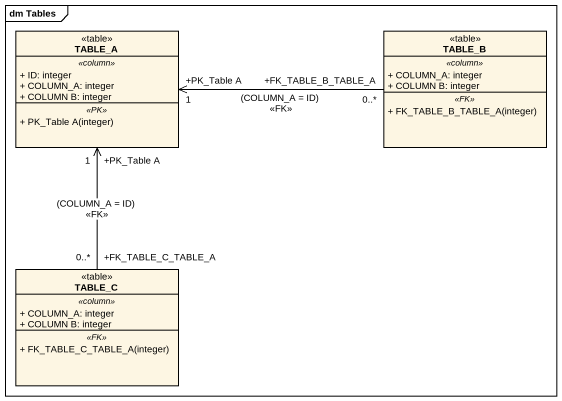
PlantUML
@startuml
mainframe dm Tables
hide circle
hide empty members
skinparam classAttributeIconSize 0
class TABLE_A <<table>> {
  .. <<column>> ..
  + ID: integer
  + COLUMN_A: integer
  + COLUMN B: integer
  .. <<PK>> ..
  + PK_Table A(integer)
}
class TABLE_B <<table>> {
  .. <<column>> ..
  + COLUMN_A: integer
  + COLUMN B: integer
  .. <<FK>> ..
  + FK_TABLE_B_TABLE_A(integer)
}
class TABLE_C <<table>> {
  .. <<column>> ..
  + COLUMN_A: integer
  + COLUMN B: integer
  .. <<FK>> ..
  + FK_TABLE_C_TABLE_A(integer)
}
TABLE_B "+FK_TABLE_B_TABLE_A\n0..*" -left-> "+PK_Table A\n1" TABLE_A : (COLUMN_A = ID)\n<<FK>>
TABLE_C "+FK_TABLE_C_TABLE_A\n0..*" -up-> "+PK_Table A\n1" TABLE_A : (COLUMN_A = ID)\n<<FK>>
@enduml
